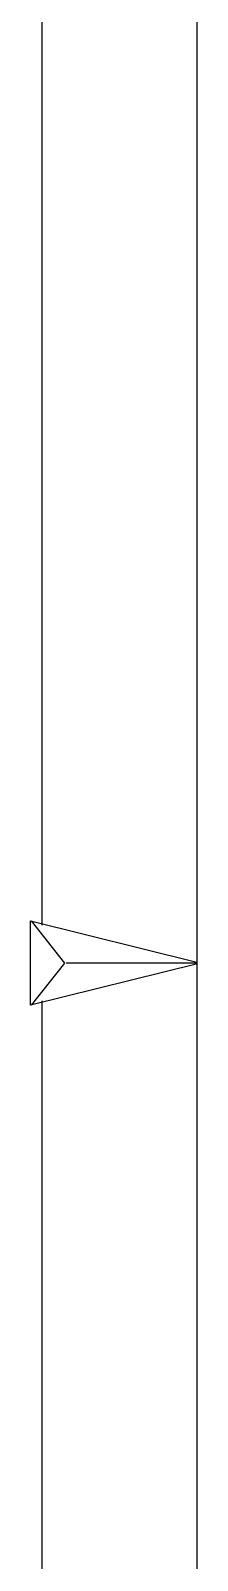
# Model space of a CAD drawing. Extents: x -228 to 961, y -124 to 716.
# Drawn here: x 932.1 to 960.5, y 193.7 to 454.8 of the extents above; entities that cross this region are included whole.
import ezdxf

# ---------------------------------------------------------------- set-up
doc = ezdxf.new("R2010")
doc.units = 0
doc.layers.add('1', color=1, linetype='CONTINUOUS')

msp = doc.modelspace()

# ---------------------------------------------------------------- linework, layer by layer
at = {"layer": '1'}
for p, q in [((960.5, -124.5), (960.5, 715.8)), ((934.1, 302.12), (934.1, 687.29)), ((932.12, 288.48), (932.12, 302.85)), ((932.12, 302.85), (960.45, 295.78)), ((937.95, 295.65), (932.27, 302.85)), ((960.55, 295.53), (932.12, 288.48)), ((932.27, 288.48), (937.95, 295.65)), ((960.55, 295.62), (938.17, 295.65)), ((934.1, -99.61), (934.1, 289.19))]:
    msp.add_line(p, q, dxfattribs=at)

doc.saveas('drawing.dxf')
